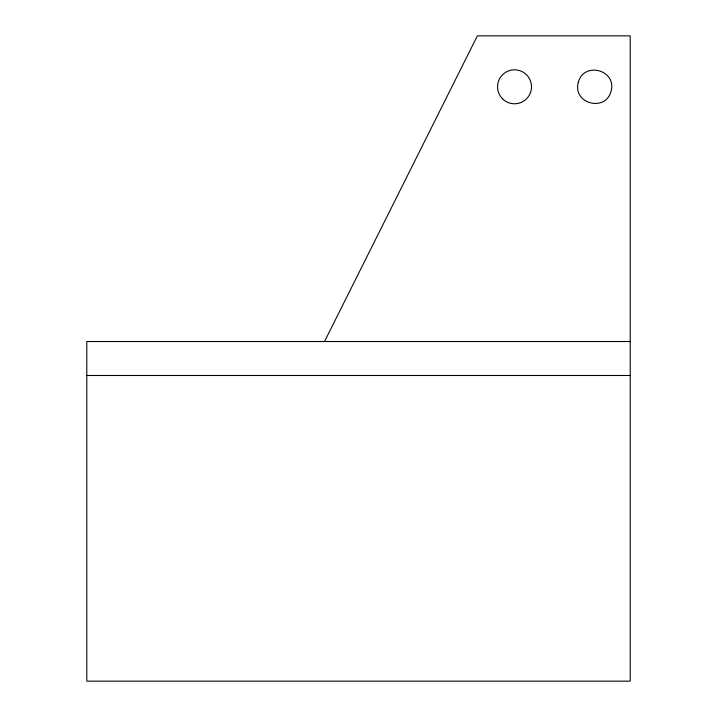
<?xml version="1.0" encoding="UTF-8"?>
<svg xmlns="http://www.w3.org/2000/svg" width="717" height="717" viewBox="0 0 717 717"><rect width="100%" height="100%" fill="white"/><g stroke="black" fill="none" stroke-linecap="round" stroke-linejoin="round"><path stroke-width="1.08" d="M324.541 341.516L477.37 35.85L630.207 35.85L630.207 681.15L86.793 681.15L86.793 341.516L630.207 341.516M86.793 375.484L630.207 375.484M578.278 82.401C572.354 103.642 605.587 112.542 611.081 91.193C617.005 69.952 583.763 61.044 578.278 82.401M502.518 98.803A16.984 16.984 0 0 0 530.93 91.193A16.984 16.984 0 0 0 510.128 70.391A16.984 16.984 0 0 0 502.518 98.803"/></g></svg>
